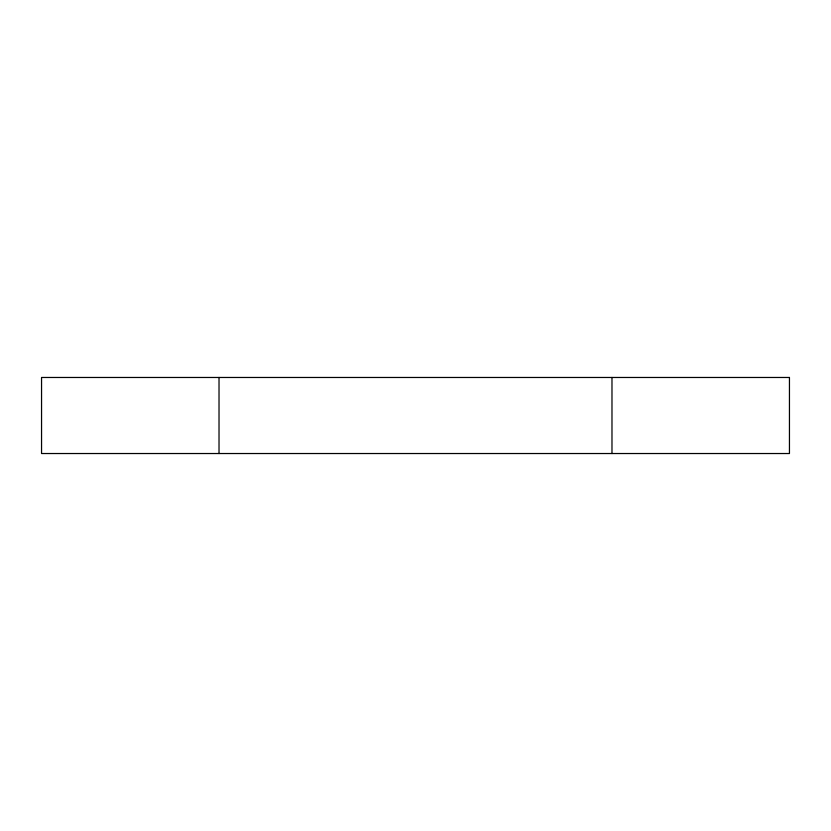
<?xml version="1.0" encoding="UTF-8"?>
<svg xmlns="http://www.w3.org/2000/svg" width="831" height="831" viewBox="0 0 831 831"><rect width="100%" height="100%" fill="white"/><g stroke="black" fill="none" stroke-linecap="round" stroke-linejoin="round"><path stroke-width="1.25" d="M611.98 377.471L611.98 453.529M219.02 377.471L219.02 453.529M789.45 377.471L41.55 377.471L41.55 453.529L789.45 453.529L789.45 377.471"/></g></svg>
